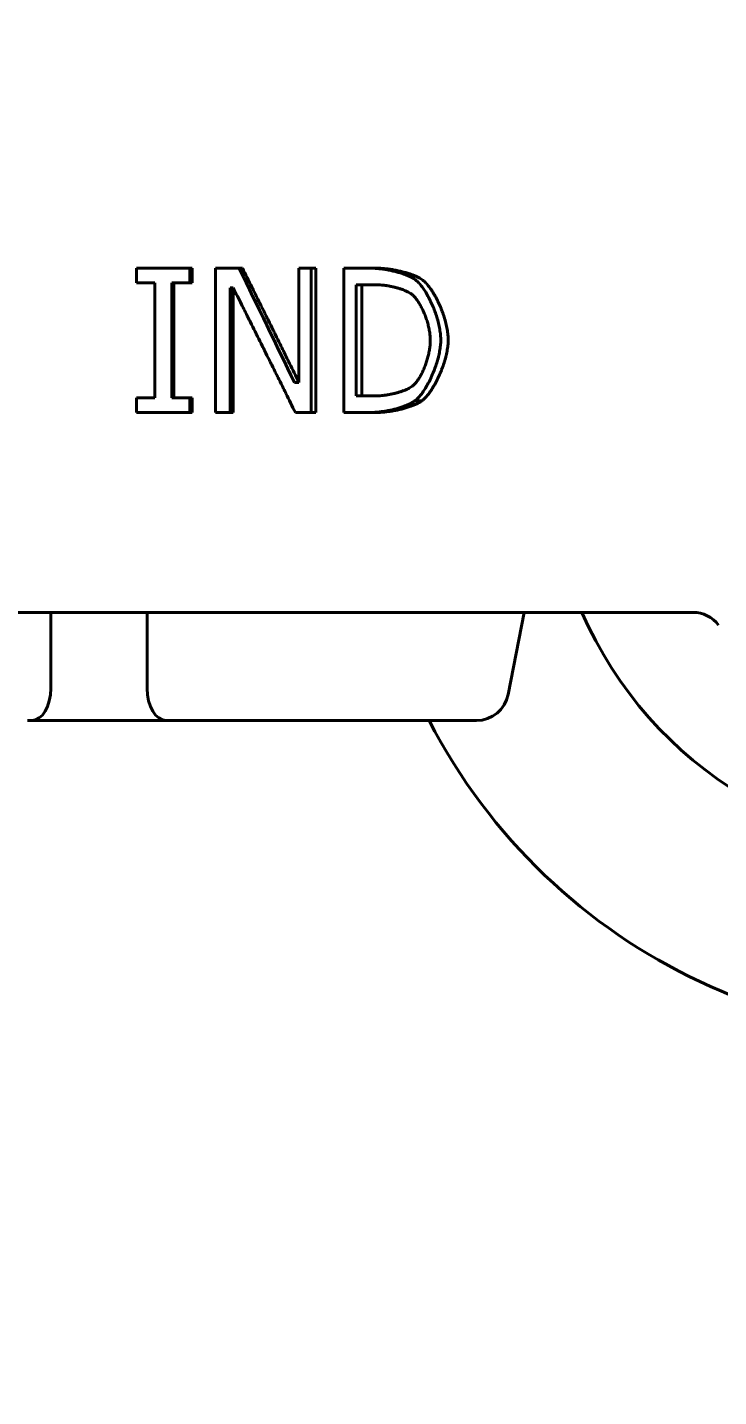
# Model space of a CAD drawing. Header units: millimetres. Extents: x 0 to 51860, y 0 to 5940.
# Drawn here: x 4673.7 to 4716.8, y 1660.9 to 1746.2 of the extents above; entities that cross this region are included whole.
import ezdxf

# ---------------------------------------------------------------- set-up
doc = ezdxf.new("R2010")
doc.units = ezdxf.units.MM
doc.header["$LTSCALE"] = 10
doc.layers.add('가시적인 것(ISO)', color=3, linetype='Continuous', lineweight=40)
doc.layers.add('치수(ISO)', color=2, linetype='Continuous', lineweight=25)
doc.styles.add('치수 텍스트_PSTEK_POSCO', font='isocp.shx')
doc.dimstyles.new('치수_PSTEK_POSCO', dxfattribs={"dimscale": 10, "dimtxt": 3.5, "dimasz": 2.5, "dimexe": 2, "dimexo": 2.5, "dimgap": 1, "dimtad": 1, "dimrnd": 1e-08, "dimdsep": 46, "dimtxsty": '치수 텍스트_PSTEK_POSCO', "dimcen": 0.09, "dimdle": 10, "dimclrd": 7, "dimclre": 7, "dimclrt": 2, "dimadec": 1, "dimazin": 2, "dimtfac": 1, "dimtmove": 0, "dimatfit": 3, "dimfxl": 0, "dimtolj": 1, "dimlwd": -1, "dimlwe": -1, "dimarcsym": 0})

# ---------------------------------------------------------------- blocks, each defined once
blk = doc.blocks.new('*D24')
at = {"layer": 'Defpoints', "color": 0}
for p in [(3893.189, 1812.006), (4763.189, 1812.006), (4763.189, 1549.441)]:
    blk.add_point(p, dxfattribs=at)
at = {"layer": '치수(ISO)', "color": 7}
for p, q in [((3893.189, 1787.006), (3893.189, 1529.441)), ((4763.189, 1787.006), (4763.189, 1529.441)), ((3918.189, 1549.441), (4738.189, 1549.441))]:
    blk.add_line(p, q, dxfattribs=at)
for points in [[(3918.189, 1553.607), (3918.189, 1545.274), (3893.189, 1549.441)], [(4738.189, 1553.607), (4738.189, 1545.274), (4763.189, 1549.441)]]:
    blk.add_solid(points, dxfattribs=at)
at = {"layer": '치수(ISO)', "color": 2, "insert": (4296.675, 1576.941), "char_height": 35, "attachment_point": 4, "style": '치수 텍스트_PSTEK_POSCO'}
blk.add_mtext('\\A1;870', dxfattribs=at)

msp = doc.modelspace()

# ---------------------------------------------------------------- linework, layer by layer
at = {"layer": '가시적인 것(ISO)'}
for p, q in [((4683.9936, 1731.2034), (4680.5293, 1731.2034)), ((4680.5293, 1730.2844), (4680.5293, 1731.2034)), ((4683.8489, 1731.2034), (4683.8489, 1730.2844)), ((4683.9936, 1731.2034), (4683.9936, 1730.2844)), ((4687.1234, 1731.2034), (4685.4552, 1731.2034)), ((4685.4552, 1722.2034), (4685.4552, 1731.2034)), ((4691.7083, 1731.2034), (4690.6396, 1731.2034)), ((4690.6396, 1724.0778), (4690.6396, 1731.2034)), ((4691.4101, 1731.2034), (4691.4101, 1722.2034)), ((4691.7083, 1731.2034), (4691.7083, 1722.2034)), ((4695.3568, 1731.2034), (4693.4385, 1731.2034)), ((4693.4385, 1722.2034), (4693.4385, 1731.2034)), ((4680.5293, 1730.2844), (4681.67, 1730.2844)), ((4681.67, 1723.1223), (4681.67, 1730.2844)), ((4682.7367, 1730.2844), (4682.7367, 1723.1223)), ((4682.7367, 1730.2844), (4682.8588, 1730.2844)), ((4682.8588, 1730.2844), (4682.8588, 1723.1223)), ((4682.8588, 1730.2844), (4683.9936, 1730.2844)), ((4686.3563, 1729.9635), (4686.3563, 1722.2034)), ((4686.3563, 1729.9635), (4686.5519, 1729.9635)), ((4686.5519, 1729.9635), (4686.5519, 1722.2034)), ((4694.2067, 1730.1677), (4694.5616, 1730.1677)), ((4694.2067, 1730.1677), (4694.2067, 1723.239)), ((4694.5616, 1730.1677), (4695.411, 1730.1677)), ((4694.5616, 1730.1677), (4694.5616, 1723.239)), ((4690.3627, 1724.0778), (4690.6396, 1724.0778)), ((4681.67, 1723.1223), (4680.5293, 1723.1223)), ((4680.5293, 1722.2034), (4680.5293, 1723.1223)), ((4682.7367, 1723.1223), (4682.8588, 1723.1223)), ((4683.9936, 1723.1223), (4682.8588, 1723.1223)), ((4683.8489, 1723.1223), (4683.8489, 1722.2034)), ((4683.9936, 1723.1223), (4683.9936, 1722.2034)), ((4694.2067, 1723.239), (4694.5616, 1723.239)), ((4695.411, 1723.239), (4694.5616, 1723.239)), ((4680.5293, 1722.2034), (4683.9936, 1722.2034)), ((4685.4552, 1722.2034), (4686.5519, 1722.2034)), ((4690.4222, 1722.2034), (4691.7083, 1722.2034)), ((4693.4385, 1722.2034), (4695.3771, 1722.2034)), ((4697.8679, 1722.9254), (4698.2972, 1722.9254)), ((4707.034, 1709.7463), (4632.1827, 1709.7463)), ((4675.1889, 1709.7463), (4675.1889, 1705.0063)), ((4681.1889, 1709.7463), (4681.1889, 1705.0063)), ((4704.6733, 1709.7463), (4703.6791, 1704.6251)), ((4707.034, 1709.7463), (4715.217, 1709.7463)), ((4673.7307, 1703.0063), (4674.0016, 1703.0063)), ((4674.0016, 1703.0063), (4682.3762, 1703.0063)), ((4682.3762, 1703.0063), (4682.6471, 1703.0063)), ((4701.7158, 1703.0063), (4682.6471, 1703.0063))]:
    msp.add_line(p, q, dxfattribs=at)
for centre, radius, start, end in [((4731.1889, 1719.7463), 36.5, 207.298748, 72.047639), ((4731.1889, 1719.7463), 25, 203.578178, 55.541037), ((4715.1889, 1707.7463), 2, 36.869732, 89.999621), ((4701.7158, 1705.0063), 2, 270, 349.013498)]:
    msp.add_arc(centre, radius, start, end, dxfattribs=at)
for centre, start_param, end_param in [((4674.0016, 1705.0063), 0, 1.5707963), ((4682.3762, 1705.0063), 4.712389, 6.2831853)]:
    msp.add_ellipse(centre, major_axis=(0, -2), ratio=0.5936331, start_param=start_param, end_param=end_param, dxfattribs=at)
msp.add_open_spline([(4686.9164, 1731.2034), (4688.075, 1728.8282), (4689.2247, 1726.453), (4690.3627, 1724.0778)], degree=3, dxfattribs=at)
for points, knots in [([(4687.1234, 1731.2034), (4687.2219, 1731.0055), (4687.4188, 1730.6096), (4687.6646, 1730.1147), (4687.9101, 1729.6199), (4688.1064, 1729.224), (4688.3514, 1728.7292), (4688.5472, 1728.3333), (4688.7917, 1727.8385), (4688.9871, 1727.4426), (4689.2311, 1726.9478), (4689.426, 1726.5519), (4689.7181, 1725.9581), (4690.1069, 1725.1664), (4690.4461, 1724.4736), (4690.6396, 1724.0778)], [0, 0, 0, 0, 0.06662157, 0.13324314, 0.16655392, 0.23317549, 0.26648627, 0.33310784, 0.36641862, 0.43304019, 0.46635097, 0.53297254, 0.56628332, 0.66621568, 0.79945881, 0.79945881, 0.79945881, 0.79945881]), ([(4694.986, 1731.2034), (4695.0823, 1731.2034), (4695.1795, 1731.2008), (4695.3748, 1731.1907), (4695.4729, 1731.1833), (4695.6196, 1731.169), (4695.6685, 1731.1636), (4695.8148, 1731.1462), (4695.9118, 1731.1325), (4696.0557, 1731.1094), (4696.1034, 1731.1012), (4696.2456, 1731.0755), (4696.339, 1731.0567), (4696.4763, 1731.0263), (4696.5215, 1731.0159), (4696.6557, 1730.9835), (4696.743, 1730.9607), (4696.8697, 1730.9248), (4696.9113, 1730.9126), (4697.0337, 1730.8753), (4697.1123, 1730.8495), (4697.2249, 1730.8098), (4697.2615, 1730.7964), (4697.3684, 1730.7558), (4697.4359, 1730.7281), (4697.5305, 1730.6862), (4697.5609, 1730.6722), (4697.6487, 1730.6299), (4697.7025, 1730.6015), (4697.7998, 1730.5449), (4697.8432, 1730.5166), (4697.8808, 1730.4886)], [0, 0, 0, 0, 0.0833333, 0.0833333, 0.1666667, 0.1666667, 0.2083333, 0.2083333, 0.2916667, 0.2916667, 0.3333333, 0.3333333, 0.4166667, 0.4166667, 0.4583333, 0.4583333, 0.5416667, 0.5416667, 0.5833333, 0.5833333, 0.6666667, 0.6666667, 0.7083333, 0.7083333, 0.7916667, 0.7916667, 0.8333333, 0.8333333, 0.9166667, 0.9166667, 1, 1, 1, 1]), ([(4695.3568, 1731.2034), (4695.455, 1731.2034), (4695.5542, 1731.2008), (4695.6539, 1731.1957), (4695.7535, 1731.1907), (4695.8535, 1731.1833), (4695.9533, 1731.1737), (4696.0032, 1731.169), (4696.0531, 1731.1636), (4696.1028, 1731.1578), (4696.2023, 1731.1462), (4696.3013, 1731.1325), (4696.3992, 1731.1171), (4696.4482, 1731.1094), (4696.4969, 1731.1012), (4696.5452, 1731.0926), (4696.6419, 1731.0755), (4696.7372, 1731.0567), (4696.8306, 1731.0365), (4696.8773, 1731.0263), (4696.9235, 1731.0159), (4696.9691, 1731.0051), (4697.0604, 1730.9835), (4697.1494, 1730.9607), (4697.2356, 1730.9368), (4697.2787, 1730.9248), (4697.3211, 1730.9126), (4697.3628, 1730.9002), (4697.4461, 1730.8753), (4697.5262, 1730.8495), (4697.6028, 1730.823), (4697.6411, 1730.8098), (4697.6784, 1730.7964), (4697.7148, 1730.7829), (4697.7875, 1730.7558), (4697.8564, 1730.7281), (4697.9207, 1730.7002), (4697.9529, 1730.6862), (4697.9839, 1730.6722), (4698.0137, 1730.6581), (4698.0735, 1730.6299), (4698.1284, 1730.6015), (4698.178, 1730.5732), (4698.2276, 1730.5449), (4698.2719, 1730.5166), (4698.3103, 1730.4886)], [0, 0, 0, 0, 0.0833333, 0.0833333, 0.0833333, 0.1666667, 0.1666667, 0.1666667, 0.2083333, 0.2083333, 0.2083333, 0.2916667, 0.2916667, 0.2916667, 0.3333333, 0.3333333, 0.3333333, 0.4166667, 0.4166667, 0.4166667, 0.4583333, 0.4583333, 0.4583333, 0.5416667, 0.5416667, 0.5416667, 0.5833333, 0.5833333, 0.5833333, 0.6666667, 0.6666667, 0.6666667, 0.7083333, 0.7083333, 0.7083333, 0.7916667, 0.7916667, 0.7916667, 0.8333333, 0.8333333, 0.8333333, 0.9166667, 0.9166667, 0.9166667, 1, 1, 1, 1]), ([(4690.4222, 1722.2034), (4690.3246, 1722.4011), (4690.1292, 1722.7965), (4689.8845, 1723.2908), (4689.6396, 1723.7851), (4689.4434, 1724.1805), (4689.1978, 1724.6748), (4689.0012, 1725.0702), (4688.7551, 1725.5645), (4688.5579, 1725.9599), (4688.3113, 1726.4542), (4688.1137, 1726.8496), (4687.8666, 1727.3438), (4687.6686, 1727.7393), (4687.3851, 1728.3049), (4687.0297, 1729.0134), (4686.7232, 1729.623), (4686.5519, 1729.9635)], [0, 0, 0, 0, 0.06666667, 0.13333333, 0.16666667, 0.23333333, 0.26666667, 0.33333333, 0.36666667, 0.43333333, 0.46666667, 0.53333333, 0.56666667, 0.63333333, 0.66666667, 0.75740768, 0.87222303, 0.87222303, 0.87222303, 0.87222303]), ([(4697.5964, 1729.628), (4697.5599, 1729.6517), (4697.5196, 1729.6752), (4697.4758, 1729.6984), (4697.4321, 1729.7216), (4697.385, 1729.7444), (4697.3349, 1729.7668), (4697.2599, 1729.8003), (4697.1782, 1729.8328), (4697.0914, 1729.8639), (4697.0624, 1729.8742), (4697.033, 1729.8844), (4697.003, 1729.8944), (4696.943, 1729.9144), (4696.8809, 1729.9336), (4696.8173, 1729.952), (4696.7855, 1729.9612), (4696.7533, 1729.9702), (4696.7208, 1729.979), (4696.6558, 1729.9965), (4696.5894, 1730.0131), (4696.5221, 1730.0286), (4696.4885, 1730.0364), (4696.4546, 1730.0439), (4696.4206, 1730.0511), (4696.3526, 1730.0656), (4696.2839, 1730.0789), (4696.2151, 1730.091), (4696.1806, 1730.0971), (4696.1462, 1730.1028), (4696.1117, 1730.1082), (4696.0428, 1730.119), (4695.974, 1730.1285), (4695.9057, 1730.1365), (4695.8715, 1730.1406), (4695.8375, 1730.1442), (4695.8037, 1730.1475), (4695.7361, 1730.1541), (4695.6692, 1730.1591), (4695.6036, 1730.1625), (4695.538, 1730.166), (4695.4736, 1730.1677), (4695.411, 1730.1677)], [0, 0, 0, 0, 0.0833333, 0.0833333, 0.0833333, 0.1666667, 0.1666667, 0.1666667, 0.2916667, 0.2916667, 0.2916667, 0.3333333, 0.3333333, 0.3333333, 0.4166667, 0.4166667, 0.4166667, 0.4583333, 0.4583333, 0.4583333, 0.5416667, 0.5416667, 0.5416667, 0.5833333, 0.5833333, 0.5833333, 0.6666667, 0.6666667, 0.6666667, 0.7083333, 0.7083333, 0.7083333, 0.7916667, 0.7916667, 0.7916667, 0.8333333, 0.8333333, 0.8333333, 0.9166667, 0.9166667, 0.9166667, 1, 1, 1, 1]), ([(4697.8808, 1730.4886), (4697.9449, 1730.4406), (4698.0093, 1730.3834), (4698.0738, 1730.318), (4698.1382, 1730.2527), (4698.2025, 1730.1793), (4698.2663, 1730.0988), (4698.2982, 1730.0586), (4698.3299, 1730.0166), (4698.3614, 1729.973), (4698.4245, 1729.8859), (4698.4867, 1729.7923), (4698.5474, 1729.6933), (4698.5778, 1729.6438), (4698.6079, 1729.593), (4698.6375, 1729.541), (4698.6968, 1729.437), (4698.7544, 1729.3283), (4698.8099, 1729.2158), (4698.8376, 1729.1596), (4698.8648, 1729.1025), (4698.8914, 1729.0445), (4698.9446, 1728.9287), (4698.9954, 1728.8098), (4699.0432, 1728.6888), (4699.0671, 1728.6283), (4699.0902, 1728.5674), (4699.1126, 1728.506), (4699.1574, 1728.3834), (4699.1989, 1728.2592), (4699.2368, 1728.1348), (4699.2557, 1728.0725), (4699.2737, 1728.0102), (4699.2907, 1727.948), (4699.3247, 1727.8234), (4699.3548, 1727.6991), (4699.3804, 1727.5762), (4699.3932, 1727.5147), (4699.4049, 1727.4535), (4699.4154, 1727.3928), (4699.4363, 1727.2715), (4699.4526, 1727.152), (4699.4636, 1727.0355), (4699.4746, 1726.919), (4699.4804, 1726.8055), (4699.4804, 1726.6961)], [0, 0, 0, 0, 0.0833333, 0.0833333, 0.0833333, 0.1666667, 0.1666667, 0.1666667, 0.2083333, 0.2083333, 0.2083333, 0.2916667, 0.2916667, 0.2916667, 0.3333333, 0.3333333, 0.3333333, 0.4166667, 0.4166667, 0.4166667, 0.4583333, 0.4583333, 0.4583333, 0.5416667, 0.5416667, 0.5416667, 0.5833333, 0.5833333, 0.5833333, 0.6666667, 0.6666667, 0.6666667, 0.7083333, 0.7083333, 0.7083333, 0.7916667, 0.7916667, 0.7916667, 0.8333333, 0.8333333, 0.8333333, 0.9166667, 0.9166667, 0.9166667, 1, 1, 1, 1]), ([(4698.3103, 1730.4886), (4698.3757, 1730.4406), (4698.4415, 1730.3834), (4698.5072, 1730.318), (4698.5729, 1730.2527), (4698.6386, 1730.1793), (4698.7036, 1730.0988), (4698.7362, 1730.0586), (4698.7685, 1730.0166), (4698.8007, 1729.973), (4698.865, 1729.8859), (4698.9285, 1729.7923), (4698.9905, 1729.6933), (4699.0215, 1729.6438), (4699.0522, 1729.593), (4699.0824, 1729.541), (4699.1429, 1729.437), (4699.2017, 1729.3283), (4699.2583, 1729.2158), (4699.2866, 1729.1596), (4699.3143, 1729.1025), (4699.3414, 1729.0445), (4699.3957, 1728.9287), (4699.4475, 1728.8098), (4699.4963, 1728.6888), (4699.5207, 1728.6283), (4699.5443, 1728.5674), (4699.5671, 1728.506), (4699.6128, 1728.3834), (4699.6552, 1728.2592), (4699.6938, 1728.1348), (4699.7131, 1728.0725), (4699.7315, 1728.0102), (4699.7489, 1727.948), (4699.7836, 1727.8234), (4699.8142, 1727.6991), (4699.8403, 1727.5762), (4699.8534, 1727.5147), (4699.8653, 1727.4535), (4699.876, 1727.3928), (4699.8974, 1727.2715), (4699.914, 1727.152), (4699.9253, 1727.0355), (4699.9365, 1726.919), (4699.9424, 1726.8055), (4699.9424, 1726.6961)], [0, 0, 0, 0, 0.0833333, 0.0833333, 0.0833333, 0.1666667, 0.1666667, 0.1666667, 0.2083333, 0.2083333, 0.2083333, 0.2916667, 0.2916667, 0.2916667, 0.3333333, 0.3333333, 0.3333333, 0.4166667, 0.4166667, 0.4166667, 0.4583333, 0.4583333, 0.4583333, 0.5416667, 0.5416667, 0.5416667, 0.5833333, 0.5833333, 0.5833333, 0.6666667, 0.6666667, 0.6666667, 0.7083333, 0.7083333, 0.7083333, 0.7916667, 0.7916667, 0.7916667, 0.8333333, 0.8333333, 0.8333333, 0.9166667, 0.9166667, 0.9166667, 1, 1, 1, 1]), ([(4698.8292, 1726.7107), (4698.8292, 1726.797), (4698.825, 1726.8863), (4698.8168, 1726.9777), (4698.8086, 1727.0691), (4698.7965, 1727.1627), (4698.7808, 1727.2575), (4698.773, 1727.3049), (4698.7642, 1727.3527), (4698.7547, 1727.4006), (4698.7355, 1727.4965), (4698.713, 1727.5932), (4698.6874, 1727.69), (4698.6747, 1727.7383), (4698.6611, 1727.7867), (4698.6469, 1727.8349), (4698.6184, 1727.9314), (4698.587, 1728.0275), (4698.5532, 1728.1223), (4698.5362, 1728.1697), (4698.5187, 1728.2167), (4698.5005, 1728.2633), (4698.4643, 1728.3566), (4698.4257, 1728.4481), (4698.3851, 1728.5371), (4698.3648, 1728.5816), (4698.3441, 1728.6254), (4698.3229, 1728.6685), (4698.2804, 1728.7546), (4698.2362, 1728.8378), (4698.1905, 1728.9171), (4698.1677, 1728.9567), (4698.1445, 1728.9954), (4698.121, 1729.033), (4698.0739, 1729.1082), (4698.0257, 1729.1791), (4697.9765, 1729.2448), (4697.9519, 1729.2777), (4697.9271, 1729.3093), (4697.9021, 1729.3395), (4697.8521, 1729.3999), (4697.8014, 1729.4547), (4697.7503, 1729.5031), (4697.6992, 1729.5514), (4697.6478, 1729.5934), (4697.5964, 1729.628)], [0, 0, 0, 0, 0.0833333, 0.0833333, 0.0833333, 0.1666667, 0.1666667, 0.1666667, 0.2083333, 0.2083333, 0.2083333, 0.2916667, 0.2916667, 0.2916667, 0.3333333, 0.3333333, 0.3333333, 0.4166667, 0.4166667, 0.4166667, 0.4583333, 0.4583333, 0.4583333, 0.5416667, 0.5416667, 0.5416667, 0.5833333, 0.5833333, 0.5833333, 0.6666667, 0.6666667, 0.6666667, 0.7083333, 0.7083333, 0.7083333, 0.7916667, 0.7916667, 0.7916667, 0.8333333, 0.8333333, 0.8333333, 0.9166667, 0.9166667, 0.9166667, 1, 1, 1, 1]), ([(4697.6959, 1723.8371), (4697.7434, 1723.8723), (4697.7908, 1723.9144), (4697.8379, 1723.9624), (4697.885, 1724.0105), (4697.9318, 1724.0646), (4697.9778, 1724.1239), (4698.0009, 1724.1536), (4698.0237, 1724.1845), (4698.0463, 1724.2167), (4698.0916, 1724.2811), (4698.136, 1724.3504), (4698.1793, 1724.4237), (4698.2009, 1724.4604), (4698.2222, 1724.4981), (4698.2432, 1724.5367), (4698.2852, 1724.614), (4698.3259, 1724.6949), (4698.3649, 1724.7789), (4698.3844, 1724.8208), (4698.4034, 1724.8635), (4698.4221, 1724.9068), (4698.4593, 1724.9935), (4698.4947, 1725.0827), (4698.528, 1725.1738), (4698.5446, 1725.2193), (4698.5607, 1725.2652), (4698.5763, 1725.3116), (4698.6073, 1725.4042), (4698.6361, 1725.4982), (4698.6622, 1725.5929), (4698.6752, 1725.6402), (4698.6877, 1725.6877), (4698.6994, 1725.7353), (4698.7228, 1725.8304), (4698.7434, 1725.9258), (4698.761, 1726.0207), (4698.7697, 1726.0681), (4698.7777, 1726.1154), (4698.7849, 1726.1625), (4698.7992, 1726.2567), (4698.8103, 1726.35), (4698.8178, 1726.4416), (4698.8253, 1726.5332), (4698.8292, 1726.6232), (4698.8292, 1726.7107)], [0, 0, 0, 0, 0.0833333, 0.0833333, 0.0833333, 0.1666667, 0.1666667, 0.1666667, 0.2083333, 0.2083333, 0.2083333, 0.2916667, 0.2916667, 0.2916667, 0.3333333, 0.3333333, 0.3333333, 0.4166667, 0.4166667, 0.4166667, 0.4583333, 0.4583333, 0.4583333, 0.5416667, 0.5416667, 0.5416667, 0.5833333, 0.5833333, 0.5833333, 0.6666667, 0.6666667, 0.6666667, 0.7083333, 0.7083333, 0.7083333, 0.7916667, 0.7916667, 0.7916667, 0.8333333, 0.8333333, 0.8333333, 0.9166667, 0.9166667, 0.9166667, 1, 1, 1, 1]), ([(4699.4804, 1726.6961), (4699.4804, 1726.5934), (4699.4744, 1726.4854), (4699.4629, 1726.3736), (4699.4514, 1726.2617), (4699.4345, 1726.1458), (4699.4127, 1726.0273), (4699.4018, 1725.968), (4699.3896, 1725.9081), (4699.3764, 1725.8476), (4699.3498, 1725.7267), (4699.3187, 1725.6038), (4699.2835, 1725.48), (4699.2659, 1725.4181), (4699.2474, 1725.356), (4699.2278, 1725.2939), (4699.1888, 1725.1696), (4699.146, 1725.0452), (4699.1001, 1724.9219), (4699.0771, 1724.8602), (4699.0534, 1724.7988), (4699.0289, 1724.7378), (4698.9799, 1724.6159), (4698.9281, 1724.4957), (4698.8739, 1724.3785), (4698.8469, 1724.3199), (4698.8192, 1724.262), (4698.7911, 1724.2051), (4698.7348, 1724.0912), (4698.6764, 1723.9809), (4698.6167, 1723.8755), (4698.5868, 1723.8227), (4698.5565, 1723.7713), (4698.526, 1723.7211), (4698.4649, 1723.6209), (4698.4027, 1723.5262), (4698.34, 1723.4383), (4698.3086, 1723.3943), (4698.2771, 1723.352), (4698.2455, 1723.3116), (4698.1823, 1723.2308), (4698.1188, 1723.1573), (4698.0557, 1723.0925), (4697.9926, 1723.0277), (4697.9298, 1722.9716), (4697.8679, 1722.9254)], [0, 0, 0, 0, 0.0833333, 0.0833333, 0.0833333, 0.1666667, 0.1666667, 0.1666667, 0.2083333, 0.2083333, 0.2083333, 0.2916667, 0.2916667, 0.2916667, 0.3333333, 0.3333333, 0.3333333, 0.4166667, 0.4166667, 0.4166667, 0.4583333, 0.4583333, 0.4583333, 0.5416667, 0.5416667, 0.5416667, 0.5833333, 0.5833333, 0.5833333, 0.6666667, 0.6666667, 0.6666667, 0.7083333, 0.7083333, 0.7083333, 0.7916667, 0.7916667, 0.7916667, 0.8333333, 0.8333333, 0.8333333, 0.9166667, 0.9166667, 0.9166667, 1, 1, 1, 1]), ([(4699.9424, 1726.6961), (4699.9424, 1726.5934), (4699.9362, 1726.4854), (4699.9245, 1726.3736), (4699.9128, 1726.2617), (4699.8955, 1726.1458), (4699.8733, 1726.0273), (4699.8621, 1725.968), (4699.8498, 1725.9081), (4699.8362, 1725.8476), (4699.8091, 1725.7267), (4699.7774, 1725.6038), (4699.7415, 1725.48), (4699.7236, 1725.4181), (4699.7046, 1725.356), (4699.6847, 1725.2939), (4699.6449, 1725.1696), (4699.6012, 1725.0452), (4699.5544, 1724.9219), (4699.5309, 1724.8602), (4699.5067, 1724.7988), (4699.4817, 1724.7378), (4699.4317, 1724.6159), (4699.3789, 1724.4957), (4699.3236, 1724.3785), (4699.296, 1724.3199), (4699.2678, 1724.262), (4699.239, 1724.2051), (4699.1816, 1724.0912), (4699.1221, 1723.9809), (4699.0611, 1723.8755), (4699.0306, 1723.8227), (4698.9998, 1723.7713), (4698.9686, 1723.7211), (4698.9063, 1723.6209), (4698.8428, 1723.5262), (4698.7788, 1723.4383), (4698.7468, 1723.3943), (4698.7146, 1723.352), (4698.6824, 1723.3116), (4698.6179, 1723.2308), (4698.5532, 1723.1573), (4698.4888, 1723.0925), (4698.4244, 1723.0277), (4698.3603, 1722.9716), (4698.2972, 1722.9254)], [0, 0, 0, 0, 0.0833333, 0.0833333, 0.0833333, 0.1666667, 0.1666667, 0.1666667, 0.2083333, 0.2083333, 0.2083333, 0.2916667, 0.2916667, 0.2916667, 0.3333333, 0.3333333, 0.3333333, 0.4166667, 0.4166667, 0.4166667, 0.4583333, 0.4583333, 0.4583333, 0.5416667, 0.5416667, 0.5416667, 0.5833333, 0.5833333, 0.5833333, 0.6666667, 0.6666667, 0.6666667, 0.7083333, 0.7083333, 0.7083333, 0.7916667, 0.7916667, 0.7916667, 0.8333333, 0.8333333, 0.8333333, 0.9166667, 0.9166667, 0.9166667, 1, 1, 1, 1]), ([(4695.411, 1723.239), (4695.4725, 1723.239), (4695.5365, 1723.2408), (4695.6026, 1723.2443), (4695.6687, 1723.2477), (4695.7367, 1723.2528), (4695.806, 1723.2595), (4695.8407, 1723.2629), (4695.8758, 1723.2666), (4695.9111, 1723.2708), (4695.9816, 1723.279), (4696.0533, 1723.2888), (4696.1254, 1723.3), (4696.1614, 1723.3056), (4696.1976, 1723.3116), (4696.2337, 1723.3179), (4696.3061, 1723.3305), (4696.3786, 1723.3446), (4696.4507, 1723.3599), (4696.4868, 1723.3675), (4696.5227, 1723.3755), (4696.5584, 1723.3838), (4696.6299, 1723.4003), (4696.7006, 1723.4181), (4696.77, 1723.4371), (4696.8047, 1723.4465), (4696.839, 1723.4563), (4696.873, 1723.4663), (4696.9409, 1723.4864), (4697.0071, 1723.5075), (4697.0712, 1723.5297), (4697.1032, 1723.5408), (4697.1346, 1723.5521), (4697.1655, 1723.5637), (4697.2271, 1723.5868), (4697.2863, 1723.6108), (4697.3424, 1723.6358), (4697.4264, 1723.6731), (4697.5036, 1723.7124), (4697.5718, 1723.7533), (4697.6173, 1723.7806), (4697.6589, 1723.8085), (4697.6959, 1723.8371)], [0, 0, 0, 0, 0.0833333, 0.0833333, 0.0833333, 0.1666667, 0.1666667, 0.1666667, 0.2083333, 0.2083333, 0.2083333, 0.2916667, 0.2916667, 0.2916667, 0.3333333, 0.3333333, 0.3333333, 0.4166667, 0.4166667, 0.4166667, 0.4583333, 0.4583333, 0.4583333, 0.5416667, 0.5416667, 0.5416667, 0.5833333, 0.5833333, 0.5833333, 0.6666667, 0.6666667, 0.6666667, 0.7083333, 0.7083333, 0.7083333, 0.7916667, 0.7916667, 0.7916667, 0.9166667, 0.9166667, 0.9166667, 1, 1, 1, 1]), ([(4697.8679, 1722.9254), (4697.8174, 1722.8896), (4697.7623, 1722.8547), (4697.6443, 1722.787), (4697.5813, 1722.7542), (4697.4816, 1722.7067), (4697.4475, 1722.6912), (4697.3428, 1722.6454), (4697.2698, 1722.6161), (4697.1563, 1722.5741), (4697.1178, 1722.5604), (4697.0004, 1722.5202), (4696.9198, 1722.4948), (4696.7959, 1722.4588), (4696.7542, 1722.4471), (4696.6277, 1722.4132), (4696.5417, 1722.3921), (4696.411, 1722.3627), (4696.3672, 1722.3533), (4696.235, 1722.3262), (4696.1461, 1722.3097), (4696.0122, 1722.2876), (4695.9675, 1722.2806), (4695.8334, 1722.2609), (4695.744, 1722.2496), (4695.6105, 1722.2352), (4695.5662, 1722.2309), (4695.4337, 1722.2192), (4695.3462, 1722.2133), (4695.1738, 1722.2054), (4695.0889, 1722.2034), (4695.006, 1722.2034)], [0, 0, 0, 0, 0.0833333, 0.0833333, 0.1666667, 0.1666667, 0.2083333, 0.2083333, 0.2916667, 0.2916667, 0.3333333, 0.3333333, 0.4166667, 0.4166667, 0.4583333, 0.4583333, 0.5416667, 0.5416667, 0.5833333, 0.5833333, 0.6666667, 0.6666667, 0.7083333, 0.7083333, 0.7916667, 0.7916667, 0.8333333, 0.8333333, 0.9166667, 0.9166667, 1, 1, 1, 1]), ([(4698.2972, 1722.9254), (4698.2456, 1722.8896), (4698.1894, 1722.8547), (4698.1292, 1722.8208), (4698.069, 1722.787), (4698.0047, 1722.7542), (4697.9369, 1722.7225), (4697.903, 1722.7067), (4697.8682, 1722.6912), (4697.8326, 1722.6759), (4697.7614, 1722.6454), (4697.6869, 1722.6161), (4697.6097, 1722.5881), (4697.5711, 1722.5741), (4697.5318, 1722.5604), (4697.4919, 1722.547), (4697.4121, 1722.5202), (4697.3298, 1722.4948), (4697.2455, 1722.4708), (4697.2034, 1722.4588), (4697.1608, 1722.4471), (4697.1178, 1722.4358), (4697.0317, 1722.4132), (4696.944, 1722.3921), (4696.8551, 1722.3725), (4696.8107, 1722.3627), (4696.766, 1722.3533), (4696.721, 1722.3443), (4696.6312, 1722.3262), (4696.5404, 1722.3097), (4696.4494, 1722.295), (4696.4038, 1722.2876), (4696.3582, 1722.2806), (4696.3126, 1722.274), (4696.2214, 1722.2609), (4696.1301, 1722.2496), (4696.0393, 1722.24), (4695.994, 1722.2352), (4695.9487, 1722.2309), (4695.9037, 1722.227), (4695.8136, 1722.2192), (4695.7242, 1722.2133), (4695.6363, 1722.2094), (4695.5484, 1722.2054), (4695.4618, 1722.2034), (4695.3771, 1722.2034)], [0, 0, 0, 0, 0.0833333, 0.0833333, 0.0833333, 0.1666667, 0.1666667, 0.1666667, 0.2083333, 0.2083333, 0.2083333, 0.2916667, 0.2916667, 0.2916667, 0.3333333, 0.3333333, 0.3333333, 0.4166667, 0.4166667, 0.4166667, 0.4583333, 0.4583333, 0.4583333, 0.5416667, 0.5416667, 0.5416667, 0.5833333, 0.5833333, 0.5833333, 0.6666667, 0.6666667, 0.6666667, 0.7083333, 0.7083333, 0.7083333, 0.7916667, 0.7916667, 0.7916667, 0.8333333, 0.8333333, 0.8333333, 0.9166667, 0.9166667, 0.9166667, 1, 1, 1, 1])]:
    msp.add_open_spline(points, degree=3, knots=knots, dxfattribs=at)

# ---------------------------------------------------------------- dimensions: what is measured, and where the dimension line sits
at = {"layer": '치수(ISO)', "color": 7}
dim = msp.add_linear_dim(base=(4763.1889, 1549.4408), p1=(3893.1889, 1812.0063), p2=(4763.1889, 1812.0063), dimstyle='치수_PSTEK_POSCO', override={"dimdec": 2, "dimtp": 0, "dimtm": 0, "dimtdec": 2, "dimtofl": 0, "dimatfit": 1}, dxfattribs=at)
dim.commit()
dim.dimension.update_dxf_attribs({"geometry": '*D24', "text_midpoint": (4328.1889, 1549.4408), "dimtype": 160})

doc.saveas('drawing.dxf')
